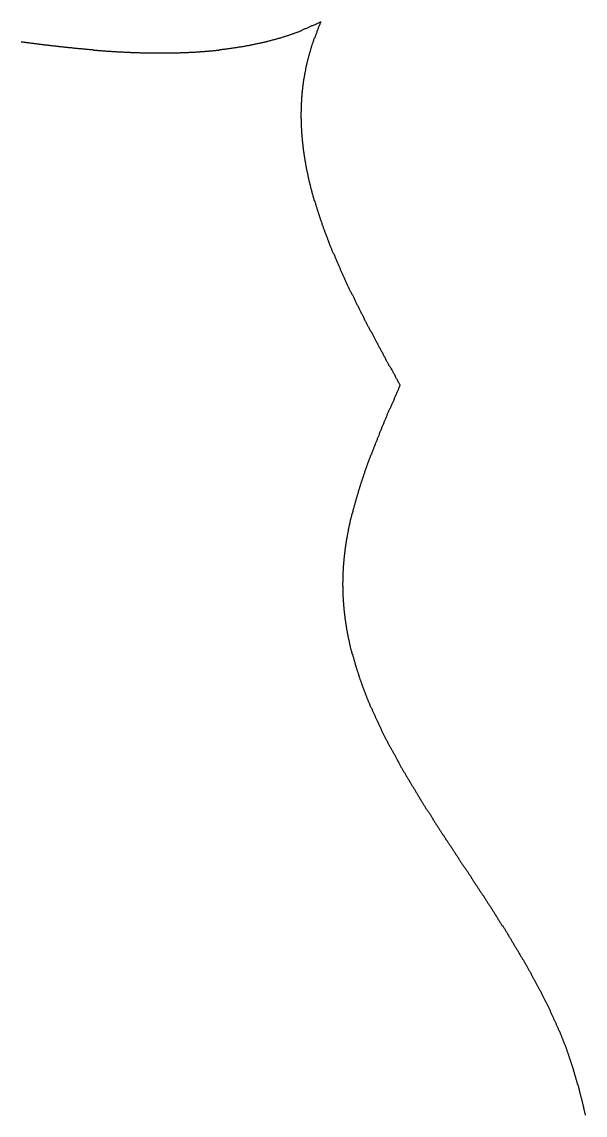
# Model space of a CAD drawing. Header units: millimetres. Extents: x 289 to 9778, y -894 to 6380.
# Drawn here: x 7126.62 to 7143.22, y 352.15 to 384.38 of the extents above; entities that cross this region are included whole.
import ezdxf

# ---------------------------------------------------------------- set-up
doc = ezdxf.new("R2010")
doc.units = ezdxf.units.MM

msp = doc.modelspace()

# ---------------------------------------------------------------- linework, layer by layer
msp.add_polyline3d([(7126.6, 383.788, 0), (7126.63, 383.788, 0), (7126.65, 383.788, 0), (7126.68, 383.778, 0), (7126.7, 383.778, 0), (7126.73, 383.778, 0), (7126.75, 383.768, 0), (7126.78, 383.768, 0), (7126.8, 383.768, 0), (7126.83, 383.758, 0), (7126.85, 383.758, 0), (7126.88, 383.758, 0), (7126.91, 383.748, 0), (7126.93, 383.748, 0), (7126.96, 383.748, 0), (7126.98, 383.738, 0), (7127.01, 383.738, 0), (7127.03, 383.738, 0), (7127.06, 383.728, 0), (7127.08, 383.728, 0), (7127.11, 383.728, 0), (7127.13, 383.718, 0), (7127.16, 383.718, 0), (7127.18, 383.718, 0), (7127.21, 383.708, 0), (7127.23, 383.708, 0), (7127.26, 383.708, 0), (7127.28, 383.698, 0), (7127.31, 383.698, 0), (7127.33, 383.698, 0), (7127.36, 383.698, 0), (7127.38, 383.688, 0), (7127.41, 383.688, 0), (7127.44, 383.688, 0), (7127.46, 383.678, 0), (7127.49, 383.678, 0), (7127.51, 383.678, 0), (7127.54, 383.668, 0), (7127.56, 383.668, 0), (7127.59, 383.668, 0), (7127.61, 383.668, 0), (7127.64, 383.658, 0), (7127.66, 383.658, 0), (7127.69, 383.658, 0), (7127.71, 383.648, 0), (7127.74, 383.648, 0), (7127.77, 383.648, 0), (7127.79, 383.648, 0), (7127.82, 383.638, 0), (7127.84, 383.638, 0), (7127.87, 383.638, 0), (7127.89, 383.628, 0), (7127.92, 383.628, 0), (7127.94, 383.628, 0), (7127.97, 383.628, 0), (7127.99, 383.618, 0), (7128.02, 383.618, 0), (7128.05, 383.618, 0), (7128.07, 383.618, 0), (7128.1, 383.608, 0), (7128.12, 383.608, 0), (7128.15, 383.608, 0), (7128.17, 383.598, 0), (7128.2, 383.598, 0), (7128.22, 383.598, 0), (7128.25, 383.598, 0), (7128.28, 383.588, 0), (7128.3, 383.588, 0), (7128.33, 383.588, 0), (7128.35, 383.588, 0), (7128.38, 383.588, 0), (7128.4, 383.578, 0), (7128.43, 383.578, 0), (7128.45, 383.578, 0), (7128.48, 383.578, 0), (7128.5, 383.568, 0), (7128.53, 383.568, 0), (7128.56, 383.568, 0), (7128.58, 383.568, 0), (7128.61, 383.558, 0), (7128.63, 383.558, 0), (7128.66, 383.558, 0), (7128.68, 383.558, 0), (7128.71, 383.558, 0), (7128.73, 383.548, 0), (7128.76, 383.548, 0), (7128.79, 383.548, 0), (7128.81, 383.548, 0), (7128.84, 383.548, 0), (7128.86, 383.538, 0), (7128.89, 383.538, 0), (7128.91, 383.538, 0), (7128.94, 383.538, 0), (7128.96, 383.538, 0), (7128.99, 383.528, 0), (7129.02, 383.528, 0), (7129.04, 383.528, 0), (7129.07, 383.528, 0), (7129.09, 383.528, 0), (7129.12, 383.518, 0), (7129.14, 383.518, 0), (7129.17, 383.518, 0), (7129.19, 383.518, 0), (7129.22, 383.518, 0), (7129.24, 383.518, 0), (7129.27, 383.508, 0), (7129.3, 383.508, 0), (7129.32, 383.508, 0), (7129.35, 383.508, 0), (7129.37, 383.508, 0), (7129.4, 383.508, 0), (7129.42, 383.498, 0), (7129.45, 383.498, 0), (7129.47, 383.498, 0), (7129.5, 383.498, 0), (7129.53, 383.498, 0), (7129.55, 383.498, 0), (7129.58, 383.498, 0), (7129.6, 383.498, 0), (7129.63, 383.488, 0), (7129.65, 383.488, 0), (7129.68, 383.488, 0), (7129.7, 383.488, 0), (7129.73, 383.488, 0), (7129.75, 383.488, 0), (7129.78, 383.488, 0), (7129.8, 383.488, 0), (7129.83, 383.478, 0), (7129.86, 383.478, 0), (7129.88, 383.478, 0), (7129.91, 383.478, 0), (7129.93, 383.478, 0), (7129.96, 383.478, 0), (7129.98, 383.478, 0), (7130.01, 383.478, 0), (7130.03, 383.478, 0), (7130.06, 383.478, 0), (7130.08, 383.478, 0), (7130.11, 383.468, 0), (7130.13, 383.468, 0), (7130.16, 383.468, 0), (7130.18, 383.468, 0), (7130.21, 383.468, 0), (7130.24, 383.468, 0), (7130.26, 383.468, 0), (7130.29, 383.468, 0), (7130.31, 383.468, 0), (7130.34, 383.468, 0), (7130.36, 383.468, 0), (7130.39, 383.468, 0), (7130.41, 383.468, 0), (7130.44, 383.468, 0), (7130.46, 383.468, 0), (7130.49, 383.468, 0), (7130.51, 383.468, 0), (7130.54, 383.468, 0), (7130.56, 383.468, 0), (7130.59, 383.468, 0), (7130.61, 383.468, 0), (7130.64, 383.468, 0), (7130.66, 383.468, 0), (7130.69, 383.468, 0), (7130.71, 383.468, 0), (7130.74, 383.468, 0), (7130.76, 383.468, 0), (7130.79, 383.468, 0), (7130.81, 383.468, 0), (7130.84, 383.468, 0), (7130.86, 383.468, 0), (7130.89, 383.468, 0), (7130.91, 383.468, 0), (7130.94, 383.468, 0), (7130.96, 383.468, 0), (7130.99, 383.468, 0), (7131.01, 383.468, 0), (7131.04, 383.468, 0), (7131.06, 383.468, 0), (7131.09, 383.468, 0), (7131.11, 383.468, 0), (7131.14, 383.468, 0), (7131.16, 383.468, 0), (7131.19, 383.468, 0), (7131.21, 383.468, 0), (7131.24, 383.468, 0), (7131.26, 383.468, 0), (7131.29, 383.468, 0), (7131.31, 383.478, 0), (7131.34, 383.478, 0), (7131.36, 383.478, 0), (7131.39, 383.478, 0), (7131.41, 383.478, 0), (7131.44, 383.478, 0), (7131.46, 383.478, 0), (7131.48, 383.478, 0), (7131.51, 383.478, 0), (7131.53, 383.478, 0), (7131.56, 383.488, 0), (7131.58, 383.488, 0), (7131.61, 383.488, 0), (7131.63, 383.488, 0), (7131.66, 383.488, 0), (7131.68, 383.488, 0), (7131.71, 383.488, 0), (7131.73, 383.488, 0), (7131.76, 383.498, 0), (7131.78, 383.498, 0), (7131.8, 383.498, 0), (7131.83, 383.498, 0), (7131.85, 383.498, 0), (7131.88, 383.498, 0), (7131.9, 383.508, 0), (7131.93, 383.508, 0), (7131.95, 383.508, 0), (7131.97, 383.508, 0), (7132, 383.508, 0), (7132.02, 383.518, 0), (7132.05, 383.518, 0), (7132.07, 383.518, 0), (7132.1, 383.518, 0), (7132.12, 383.518, 0), (7132.14, 383.528, 0), (7132.17, 383.528, 0), (7132.19, 383.528, 0), (7132.22, 383.528, 0), (7132.24, 383.528, 0), (7132.27, 383.538, 0), (7132.29, 383.538, 0), (7132.31, 383.538, 0), (7132.34, 383.538, 0), (7132.36, 383.548, 0), (7132.39, 383.548, 0), (7132.41, 383.548, 0), (7132.43, 383.548, 0), (7132.46, 383.558, 0), (7132.48, 383.558, 0), (7132.51, 383.558, 0), (7132.53, 383.568, 0), (7132.55, 383.568, 0), (7132.58, 383.568, 0), (7132.6, 383.568, 0), (7132.62, 383.578, 0), (7132.65, 383.578, 0), (7132.67, 383.578, 0), (7132.7, 383.588, 0), (7132.72, 383.588, 0), (7132.74, 383.588, 0), (7132.77, 383.598, 0), (7132.79, 383.598, 0), (7132.81, 383.598, 0), (7132.84, 383.608, 0), (7132.86, 383.608, 0), (7132.88, 383.608, 0), (7132.91, 383.618, 0), (7132.93, 383.618, 0), (7132.96, 383.618, 0), (7132.98, 383.628, 0), (7133, 383.628, 0), (7133.03, 383.638, 0), (7133.05, 383.638, 0), (7133.07, 383.638, 0), (7133.1, 383.648, 0), (7133.12, 383.648, 0), (7133.14, 383.648, 0), (7133.17, 383.658, 0), (7133.19, 383.658, 0), (7133.21, 383.668, 0), (7133.23, 383.668, 0), (7133.26, 383.678, 0), (7133.28, 383.678, 0), (7133.3, 383.678, 0), (7133.33, 383.688, 0), (7133.35, 383.688, 0), (7133.37, 383.698, 0), (7133.4, 383.698, 0), (7133.42, 383.708, 0), (7133.44, 383.708, 0), (7133.47, 383.718, 0), (7133.49, 383.718, 0), (7133.51, 383.728, 0), (7133.53, 383.728, 0), (7133.56, 383.738, 0), (7133.58, 383.738, 0), (7133.6, 383.748, 0), (7133.63, 383.748, 0), (7133.65, 383.758, 0), (7133.67, 383.758, 0), (7133.69, 383.768, 0), (7133.72, 383.768, 0), (7133.74, 383.778, 0), (7133.76, 383.778, 0), (7133.78, 383.788, 0), (7133.81, 383.788, 0), (7133.83, 383.798, 0), (7133.85, 383.798, 0), (7133.87, 383.808, 0), (7133.9, 383.818, 0), (7133.92, 383.818, 0), (7133.94, 383.828, 0), (7133.96, 383.828, 0), (7133.98, 383.838, 0), (7134.01, 383.848, 0), (7134.03, 383.848, 0), (7134.05, 383.858, 0), (7134.07, 383.858, 0), (7134.1, 383.868, 0), (7134.12, 383.878, 0), (7134.14, 383.878, 0), (7134.16, 383.888, 0), (7134.18, 383.898, 0), (7134.21, 383.898, 0), (7134.23, 383.908, 0), (7134.25, 383.908, 0), (7134.27, 383.918, 0), (7134.29, 383.928, 0), (7134.32, 383.938, 0), (7134.34, 383.938, 0), (7134.36, 383.948, 0), (7134.38, 383.958, 0), (7134.4, 383.958, 0), (7134.42, 383.968, 0), (7134.45, 383.978, 0), (7134.47, 383.978, 0), (7134.49, 383.988, 0), (7134.51, 383.998, 0), (7134.53, 384.008, 0), (7134.55, 384.008, 0), (7134.57, 384.018, 0), (7134.6, 384.028, 0), (7134.62, 384.038, 0), (7134.64, 384.038, 0), (7134.66, 384.048, 0), (7134.68, 384.058, 0), (7134.7, 384.068, 0), (7134.72, 384.078, 0), (7134.74, 384.078, 0), (7134.77, 384.088, 0), (7134.79, 384.098, 0), (7134.81, 384.108, 0), (7134.83, 384.118, 0), (7134.85, 384.118, 0), (7134.87, 384.128, 0), (7134.89, 384.138, 0), (7134.91, 384.148, 0), (7134.93, 384.158, 0), (7134.95, 384.168, 0), (7134.97, 384.178, 0), (7134.99, 384.178, 0), (7135.02, 384.188, 0), (7135.04, 384.198, 0), (7135.06, 384.208, 0), (7135.08, 384.218, 0), (7135.1, 384.228, 0), (7135.12, 384.238, 0), (7135.14, 384.248, 0), (7135.16, 384.258, 0), (7135.18, 384.268, 0), (7135.2, 384.268, 0), (7135.22, 384.278, 0), (7135.24, 384.288, 0), (7135.26, 384.298, 0), (7135.28, 384.308, 0), (7135.3, 384.318, 0), (7135.32, 384.328, 0), (7135.34, 384.338, 0), (7135.36, 384.348, 0), (7135.38, 384.358, 0), (7135.4, 384.368, 0), (7135.42, 384.378, 0), (7135.43, 384.378, 0), (7135.42, 384.358, 0), (7135.41, 384.338, 0), (7135.4, 384.318, 0), (7135.4, 384.298, 0), (7135.39, 384.278, 0), (7135.38, 384.258, 0), (7135.37, 384.238, 0), (7135.36, 384.218, 0), (7135.35, 384.198, 0), (7135.35, 384.178, 0), (7135.34, 384.158, 0), (7135.33, 384.138, 0), (7135.32, 384.118, 0), (7135.31, 384.098, 0), (7135.31, 384.068, 0), (7135.3, 384.048, 0), (7135.29, 384.028, 0), (7135.28, 384.008, 0), (7135.28, 383.988, 0), (7135.27, 383.968, 0), (7135.26, 383.948, 0), (7135.25, 383.928, 0), (7135.25, 383.908, 0), (7135.24, 383.888, 0), (7135.23, 383.868, 0), (7135.22, 383.848, 0), (7135.22, 383.828, 0), (7135.21, 383.798, 0), (7135.2, 383.778, 0), (7135.2, 383.758, 0), (7135.19, 383.738, 0), (7135.18, 383.718, 0), (7135.17, 383.698, 0), (7135.17, 383.678, 0), (7135.16, 383.658, 0), (7135.15, 383.638, 0), (7135.15, 383.618, 0), (7135.14, 383.588, 0), (7135.13, 383.568, 0), (7135.13, 383.548, 0), (7135.12, 383.528, 0), (7135.12, 383.508, 0), (7135.11, 383.488, 0), (7135.1, 383.468, 0), (7135.1, 383.448, 0), (7135.09, 383.428, 0), (7135.08, 383.398, 0), (7135.08, 383.378, 0), (7135.07, 383.358, 0), (7135.07, 383.338, 0), (7135.06, 383.318, 0), (7135.06, 383.298, 0), (7135.05, 383.278, 0), (7135.04, 383.258, 0), (7135.04, 383.228, 0), (7135.03, 383.208, 0), (7135.03, 383.188, 0), (7135.02, 383.168, 0), (7135.02, 383.148, 0), (7135.01, 383.128, 0), (7135.01, 383.108, 0), (7135, 383.078, 0), (7135, 383.058, 0), (7134.99, 383.038, 0), (7134.99, 383.018, 0), (7134.98, 382.998, 0), (7134.98, 382.978, 0), (7134.98, 382.948, 0), (7134.97, 382.928, 0), (7134.97, 382.908, 0), (7134.96, 382.888, 0), (7134.96, 382.868, 0), (7134.95, 382.848, 0), (7134.95, 382.828, 0), (7134.95, 382.798, 0), (7134.94, 382.778, 0), (7134.94, 382.758, 0), (7134.94, 382.738, 0), (7134.93, 382.718, 0), (7134.93, 382.698, 0), (7134.92, 382.668, 0), (7134.92, 382.648, 0), (7134.92, 382.628, 0), (7134.91, 382.608, 0), (7134.91, 382.588, 0), (7134.91, 382.568, 0), (7134.91, 382.538, 0), (7134.9, 382.518, 0), (7134.9, 382.498, 0), (7134.9, 382.478, 0), (7134.89, 382.458, 0), (7134.89, 382.438, 0), (7134.89, 382.408, 0), (7134.89, 382.388, 0), (7134.88, 382.368, 0), (7134.88, 382.348, 0), (7134.88, 382.328, 0), (7134.88, 382.308, 0), (7134.87, 382.278, 0), (7134.87, 382.258, 0), (7134.87, 382.238, 0), (7134.87, 382.218, 0), (7134.87, 382.198, 0), (7134.87, 382.178, 0), (7134.86, 382.148, 0), (7134.86, 382.128, 0), (7134.86, 382.108, 0), (7134.86, 382.088, 0), (7134.86, 382.068, 0), (7134.86, 382.048, 0), (7134.86, 382.018, 0), (7134.85, 381.998, 0), (7134.85, 381.978, 0), (7134.85, 381.958, 0), (7134.85, 381.938, 0), (7134.85, 381.908, 0), (7134.85, 381.888, 0), (7134.85, 381.868, 0), (7134.85, 381.848, 0), (7134.85, 381.828, 0), (7134.85, 381.808, 0), (7134.85, 381.778, 0), (7134.85, 381.758, 0), (7134.85, 381.738, 0), (7134.84, 381.718, 0), (7134.84, 381.698, 0), (7134.84, 381.678, 0), (7134.84, 381.648, 0), (7134.84, 381.628, 0), (7134.84, 381.608, 0), (7134.84, 381.588, 0), (7134.84, 381.568, 0), (7134.84, 381.548, 0), (7134.85, 381.518, 0), (7134.85, 381.498, 0), (7134.85, 381.478, 0), (7134.85, 381.458, 0), (7134.85, 381.438, 0), (7134.85, 381.408, 0), (7134.85, 381.388, 0), (7134.85, 381.368, 0), (7134.85, 381.348, 0), (7134.85, 381.328, 0), (7134.85, 381.308, 0), (7134.85, 381.278, 0), (7134.85, 381.258, 0), (7134.86, 381.238, 0), (7134.86, 381.218, 0), (7134.86, 381.198, 0), (7134.86, 381.178, 0), (7134.86, 381.148, 0), (7134.86, 381.128, 0), (7134.86, 381.108, 0), (7134.86, 381.088, 0), (7134.87, 381.068, 0), (7134.87, 381.048, 0), (7134.87, 381.018, 0), (7134.87, 380.998, 0), (7134.87, 380.978, 0), (7134.88, 380.958, 0), (7134.88, 380.938, 0), (7134.88, 380.908, 0), (7134.88, 380.888, 0), (7134.88, 380.868, 0), (7134.89, 380.848, 0), (7134.89, 380.828, 0), (7134.89, 380.808, 0), (7134.89, 380.778, 0), (7134.9, 380.758, 0), (7134.9, 380.738, 0), (7134.9, 380.718, 0), (7134.9, 380.698, 0), (7134.91, 380.678, 0), (7134.91, 380.648, 0), (7134.91, 380.628, 0), (7134.91, 380.608, 0), (7134.92, 380.588, 0), (7134.92, 380.568, 0), (7134.92, 380.548, 0), (7134.93, 380.518, 0), (7134.93, 380.498, 0), (7134.93, 380.478, 0), (7134.94, 380.458, 0), (7134.94, 380.438, 0), (7134.94, 380.418, 0), (7134.95, 380.388, 0), (7134.95, 380.368, 0), (7134.95, 380.348, 0), (7134.96, 380.328, 0), (7134.96, 380.308, 0), (7134.96, 380.288, 0), (7134.97, 380.258, 0), (7134.97, 380.238, 0), (7134.98, 380.218, 0), (7134.98, 380.198, 0), (7134.98, 380.178, 0), (7134.99, 380.148, 0), (7134.99, 380.128, 0), (7135, 380.108, 0), (7135, 380.088, 0), (7135, 380.068, 0), (7135.01, 380.048, 0), (7135.01, 380.018, 0), (7135.02, 379.998, 0), (7135.02, 379.978, 0), (7135.03, 379.958, 0), (7135.03, 379.938, 0), (7135.04, 379.918, 0), (7135.04, 379.888, 0), (7135.05, 379.868, 0), (7135.05, 379.848, 0), (7135.05, 379.828, 0), (7135.06, 379.808, 0), (7135.06, 379.788, 0), (7135.07, 379.758, 0), (7135.07, 379.738, 0), (7135.08, 379.718, 0), (7135.08, 379.698, 0), (7135.09, 379.678, 0), (7135.09, 379.658, 0), (7135.1, 379.628, 0), (7135.11, 379.608, 0), (7135.11, 379.588, 0), (7135.12, 379.568, 0), (7135.12, 379.548, 0), (7135.13, 379.528, 0), (7135.13, 379.498, 0), (7135.14, 379.478, 0), (7135.14, 379.458, 0), (7135.15, 379.438, 0), (7135.16, 379.418, 0), (7135.16, 379.398, 0), (7135.17, 379.368, 0), (7135.17, 379.348, 0), (7135.18, 379.328, 0), (7135.18, 379.308, 0), (7135.19, 379.288, 0), (7135.2, 379.268, 0), (7135.2, 379.238, 0), (7135.21, 379.218, 0), (7135.21, 379.198, 0), (7135.22, 379.178, 0), (7135.23, 379.158, 0), (7135.23, 379.138, 0), (7135.24, 379.108, 0), (7135.25, 379.088, 0), (7135.25, 379.068, 0), (7135.26, 379.048, 0), (7135.27, 379.028, 0), (7135.27, 379.008, 0), (7135.28, 378.978, 0), (7135.29, 378.958, 0), (7135.29, 378.938, 0), (7135.3, 378.918, 0), (7135.31, 378.898, 0), (7135.31, 378.878, 0), (7135.32, 378.848, 0), (7135.33, 378.828, 0), (7135.33, 378.808, 0), (7135.34, 378.788, 0), (7135.35, 378.768, 0), (7135.35, 378.748, 0), (7135.36, 378.728, 0), (7135.37, 378.698, 0), (7135.38, 378.678, 0), (7135.38, 378.658, 0), (7135.39, 378.638, 0), (7135.4, 378.618, 0), (7135.4, 378.598, 0), (7135.41, 378.568, 0), (7135.42, 378.548, 0), (7135.43, 378.528, 0), (7135.43, 378.508, 0), (7135.44, 378.488, 0), (7135.45, 378.468, 0), (7135.46, 378.438, 0), (7135.46, 378.418, 0), (7135.47, 378.398, 0), (7135.48, 378.378, 0), (7135.49, 378.358, 0), (7135.5, 378.338, 0), (7135.5, 378.308, 0), (7135.51, 378.288, 0), (7135.52, 378.268, 0), (7135.53, 378.248, 0), (7135.54, 378.228, 0), (7135.54, 378.208, 0), (7135.55, 378.178, 0), (7135.56, 378.158, 0), (7135.57, 378.138, 0), (7135.58, 378.118, 0), (7135.58, 378.098, 0), (7135.59, 378.078, 0), (7135.6, 378.058, 0), (7135.61, 378.028, 0), (7135.62, 378.008, 0), (7135.63, 377.988, 0), (7135.63, 377.968, 0), (7135.64, 377.948, 0), (7135.65, 377.928, 0), (7135.66, 377.898, 0), (7135.67, 377.878, 0), (7135.68, 377.858, 0), (7135.68, 377.838, 0), (7135.69, 377.818, 0), (7135.7, 377.798, 0), (7135.71, 377.768, 0), (7135.72, 377.748, 0), (7135.73, 377.728, 0), (7135.74, 377.708, 0), (7135.75, 377.688, 0), (7135.75, 377.668, 0), (7135.76, 377.648, 0), (7135.77, 377.618, 0), (7135.78, 377.598, 0), (7135.79, 377.578, 0), (7135.8, 377.558, 0), (7135.81, 377.538, 0), (7135.82, 377.518, 0), (7135.83, 377.488, 0), (7135.84, 377.468, 0), (7135.84, 377.448, 0), (7135.85, 377.428, 0), (7135.86, 377.408, 0), (7135.87, 377.388, 0), (7135.88, 377.358, 0), (7135.89, 377.338, 0), (7135.9, 377.318, 0), (7135.91, 377.298, 0), (7135.92, 377.278, 0), (7135.93, 377.258, 0), (7135.94, 377.238, 0), (7135.95, 377.208, 0), (7135.96, 377.188, 0), (7135.97, 377.168, 0), (7135.98, 377.148, 0), (7135.99, 377.128, 0), (7136, 377.108, 0), (7136, 377.078, 0), (7136.01, 377.058, 0), (7136.02, 377.038, 0), (7136.03, 377.018, 0), (7136.04, 376.998, 0), (7136.05, 376.978, 0), (7136.06, 376.958, 0), (7136.07, 376.928, 0), (7136.08, 376.908, 0), (7136.09, 376.888, 0), (7136.1, 376.868, 0), (7136.11, 376.848, 0), (7136.12, 376.828, 0), (7136.13, 376.798, 0), (7136.14, 376.778, 0), (7136.15, 376.758, 0), (7136.16, 376.738, 0), (7136.17, 376.718, 0), (7136.18, 376.698, 0), (7136.19, 376.678, 0), (7136.2, 376.648, 0), (7136.21, 376.628, 0), (7136.22, 376.608, 0), (7136.23, 376.588, 0), (7136.24, 376.568, 0), (7136.25, 376.548, 0), (7136.26, 376.528, 0), (7136.27, 376.498, 0), (7136.28, 376.478, 0), (7136.29, 376.458, 0), (7136.3, 376.438, 0), (7136.32, 376.418, 0), (7136.33, 376.398, 0), (7136.34, 376.368, 0), (7136.35, 376.348, 0), (7136.36, 376.328, 0), (7136.37, 376.308, 0), (7136.38, 376.288, 0), (7136.39, 376.268, 0), (7136.4, 376.248, 0), (7136.41, 376.218, 0), (7136.42, 376.198, 0), (7136.43, 376.178, 0), (7136.44, 376.158, 0), (7136.45, 376.138, 0), (7136.46, 376.118, 0), (7136.47, 376.098, 0), (7136.48, 376.068, 0), (7136.49, 376.048, 0), (7136.51, 376.028, 0), (7136.52, 376.008, 0), (7136.53, 375.988, 0), (7136.54, 375.968, 0), (7136.55, 375.938, 0), (7136.56, 375.918, 0), (7136.57, 375.898, 0), (7136.58, 375.878, 0), (7136.59, 375.858, 0), (7136.6, 375.838, 0), (7136.61, 375.818, 0), (7136.62, 375.788, 0), (7136.64, 375.768, 0), (7136.65, 375.748, 0), (7136.66, 375.728, 0), (7136.67, 375.708, 0), (7136.68, 375.688, 0), (7136.69, 375.668, 0), (7136.7, 375.638, 0), (7136.71, 375.618, 0), (7136.72, 375.598, 0), (7136.73, 375.578, 0), (7136.75, 375.558, 0), (7136.76, 375.538, 0), (7136.77, 375.518, 0), (7136.78, 375.488, 0), (7136.79, 375.468, 0), (7136.8, 375.448, 0), (7136.81, 375.428, 0), (7136.82, 375.408, 0), (7136.84, 375.388, 0), (7136.85, 375.368, 0), (7136.86, 375.338, 0), (7136.87, 375.318, 0), (7136.88, 375.298, 0), (7136.89, 375.278, 0), (7136.9, 375.258, 0), (7136.91, 375.238, 0), (7136.93, 375.218, 0), (7136.94, 375.188, 0), (7136.95, 375.168, 0), (7136.96, 375.148, 0), (7136.97, 375.128, 0), (7136.98, 375.108, 0), (7136.99, 375.088, 0), (7137, 375.068, 0), (7137.02, 375.038, 0), (7137.03, 375.018, 0), (7137.04, 374.998, 0), (7137.05, 374.978, 0), (7137.06, 374.958, 0), (7137.07, 374.938, 0), (7137.09, 374.918, 0), (7137.1, 374.888, 0), (7137.11, 374.868, 0), (7137.12, 374.848, 0), (7137.13, 374.828, 0), (7137.14, 374.808, 0), (7137.15, 374.788, 0), (7137.17, 374.768, 0), (7137.18, 374.738, 0), (7137.19, 374.718, 0), (7137.2, 374.698, 0), (7137.21, 374.678, 0), (7137.22, 374.658, 0), (7137.24, 374.638, 0), (7137.25, 374.618, 0), (7137.26, 374.588, 0), (7137.27, 374.568, 0), (7137.28, 374.548, 0), (7137.29, 374.528, 0), (7137.3, 374.508, 0), (7137.32, 374.488, 0), (7137.33, 374.468, 0), (7137.34, 374.448, 0), (7137.35, 374.418, 0), (7137.36, 374.398, 0), (7137.37, 374.378, 0), (7137.39, 374.358, 0), (7137.4, 374.338, 0), (7137.41, 374.318, 0), (7137.42, 374.298, 0), (7137.43, 374.268, 0), (7137.44, 374.248, 0), (7137.46, 374.228, 0), (7137.47, 374.208, 0), (7137.48, 374.188, 0), (7137.49, 374.168, 0), (7137.5, 374.148, 0), (7137.52, 374.118, 0), (7137.53, 374.098, 0), (7137.54, 374.078, 0), (7137.55, 374.058, 0), (7137.56, 374.038, 0), (7137.57, 374.018, 0), (7137.59, 373.998, 0), (7137.6, 373.978, 0), (7137.61, 373.948, 0), (7137.62, 373.928, 0), (7137.63, 373.908, 0), (7137.64, 373.888, 0), (7137.66, 373.868, 0), (7137.67, 373.848, 0), (7137.68, 373.828, 0), (7137.69, 373.808, 0), (7137.7, 373.778, 0), (7137.71, 373.758, 0), (7137.73, 373.738, 0), (7137.74, 373.718, 0), (7137.75, 373.698, 0), (7137.76, 373.678, 0), (7137.76, 373.658, 0), (7137.75, 373.638, 0), (7137.74, 373.608, 0), (7137.73, 373.588, 0), (7137.72, 373.568, 0), (7137.72, 373.548, 0), (7137.71, 373.528, 0), (7137.7, 373.508, 0), (7137.69, 373.488, 0), (7137.68, 373.468, 0), (7137.67, 373.448, 0), (7137.66, 373.418, 0), (7137.65, 373.398, 0), (7137.64, 373.378, 0), (7137.63, 373.358, 0), (7137.62, 373.338, 0), (7137.61, 373.318, 0), (7137.6, 373.298, 0), (7137.59, 373.278, 0), (7137.59, 373.258, 0), (7137.58, 373.228, 0), (7137.57, 373.208, 0), (7137.56, 373.188, 0), (7137.55, 373.168, 0), (7137.54, 373.148, 0), (7137.53, 373.128, 0), (7137.52, 373.108, 0), (7137.51, 373.088, 0), (7137.5, 373.058, 0), (7137.49, 373.038, 0), (7137.48, 373.018, 0), (7137.48, 372.998, 0), (7137.47, 372.978, 0), (7137.46, 372.958, 0), (7137.45, 372.938, 0), (7137.44, 372.918, 0), (7137.43, 372.898, 0), (7137.42, 372.868, 0), (7137.41, 372.848, 0), (7137.4, 372.828, 0), (7137.39, 372.808, 0), (7137.38, 372.788, 0), (7137.38, 372.768, 0), (7137.37, 372.748, 0), (7137.36, 372.728, 0), (7137.35, 372.698, 0), (7137.34, 372.678, 0), (7137.33, 372.658, 0), (7137.32, 372.638, 0), (7137.31, 372.618, 0), (7137.3, 372.598, 0), (7137.29, 372.578, 0), (7137.29, 372.558, 0), (7137.28, 372.528, 0), (7137.27, 372.508, 0), (7137.26, 372.488, 0), (7137.25, 372.468, 0), (7137.24, 372.448, 0), (7137.23, 372.428, 0), (7137.22, 372.408, 0), (7137.22, 372.388, 0), (7137.21, 372.358, 0), (7137.2, 372.338, 0), (7137.19, 372.318, 0), (7137.18, 372.298, 0), (7137.17, 372.278, 0), (7137.16, 372.258, 0), (7137.15, 372.238, 0), (7137.15, 372.218, 0), (7137.14, 372.188, 0), (7137.13, 372.168, 0), (7137.12, 372.148, 0), (7137.11, 372.128, 0), (7137.1, 372.108, 0), (7137.09, 372.088, 0), (7137.09, 372.068, 0), (7137.08, 372.038, 0), (7137.07, 372.018, 0), (7137.06, 371.998, 0), (7137.05, 371.978, 0), (7137.04, 371.958, 0), (7137.03, 371.938, 0), (7137.03, 371.918, 0), (7137.02, 371.898, 0), (7137.01, 371.868, 0), (7137, 371.848, 0), (7136.99, 371.828, 0), (7136.98, 371.808, 0), (7136.98, 371.788, 0), (7136.97, 371.768, 0), (7136.96, 371.748, 0), (7136.95, 371.718, 0), (7136.94, 371.698, 0), (7136.93, 371.678, 0), (7136.93, 371.658, 0), (7136.92, 371.638, 0), (7136.91, 371.618, 0), (7136.9, 371.598, 0), (7136.89, 371.578, 0), (7136.89, 371.548, 0), (7136.88, 371.528, 0), (7136.87, 371.508, 0), (7136.86, 371.488, 0), (7136.85, 371.468, 0), (7136.85, 371.448, 0), (7136.84, 371.428, 0), (7136.83, 371.398, 0), (7136.82, 371.378, 0), (7136.81, 371.358, 0), (7136.81, 371.338, 0), (7136.8, 371.318, 0), (7136.79, 371.298, 0), (7136.78, 371.278, 0), (7136.78, 371.248, 0), (7136.77, 371.228, 0), (7136.76, 371.208, 0), (7136.75, 371.188, 0), (7136.75, 371.168, 0), (7136.74, 371.148, 0), (7136.73, 371.128, 0), (7136.72, 371.098, 0), (7136.72, 371.078, 0), (7136.71, 371.058, 0), (7136.7, 371.038, 0), (7136.69, 371.018, 0), (7136.69, 370.998, 0), (7136.68, 370.978, 0), (7136.67, 370.948, 0), (7136.66, 370.928, 0), (7136.66, 370.908, 0), (7136.65, 370.888, 0), (7136.64, 370.868, 0), (7136.64, 370.848, 0), (7136.63, 370.828, 0), (7136.62, 370.798, 0), (7136.61, 370.778, 0), (7136.61, 370.758, 0), (7136.6, 370.738, 0), (7136.59, 370.718, 0), (7136.59, 370.698, 0), (7136.58, 370.678, 0), (7136.57, 370.648, 0), (7136.57, 370.628, 0), (7136.56, 370.608, 0), (7136.55, 370.588, 0), (7136.55, 370.568, 0), (7136.54, 370.548, 0), (7136.53, 370.518, 0), (7136.53, 370.498, 0), (7136.52, 370.478, 0), (7136.51, 370.458, 0), (7136.51, 370.438, 0), (7136.5, 370.418, 0), (7136.49, 370.398, 0), (7136.49, 370.368, 0), (7136.48, 370.348, 0), (7136.47, 370.328, 0), (7136.47, 370.308, 0), (7136.46, 370.288, 0), (7136.46, 370.268, 0), (7136.45, 370.248, 0), (7136.44, 370.218, 0), (7136.44, 370.198, 0), (7136.43, 370.178, 0), (7136.43, 370.158, 0), (7136.42, 370.138, 0), (7136.41, 370.118, 0), (7136.41, 370.088, 0), (7136.4, 370.068, 0), (7136.4, 370.048, 0), (7136.39, 370.028, 0), (7136.38, 370.008, 0), (7136.38, 369.988, 0), (7136.37, 369.968, 0), (7136.37, 369.938, 0), (7136.36, 369.918, 0), (7136.36, 369.898, 0), (7136.35, 369.878, 0), (7136.35, 369.858, 0), (7136.34, 369.838, 0), (7136.34, 369.808, 0), (7136.33, 369.788, 0), (7136.33, 369.768, 0), (7136.32, 369.748, 0), (7136.31, 369.728, 0), (7136.31, 369.708, 0), (7136.3, 369.678, 0), (7136.3, 369.658, 0), (7136.29, 369.638, 0), (7136.29, 369.618, 0), (7136.29, 369.598, 0), (7136.28, 369.578, 0), (7136.28, 369.558, 0), (7136.27, 369.528, 0), (7136.27, 369.508, 0), (7136.26, 369.488, 0), (7136.26, 369.468, 0), (7136.25, 369.448, 0), (7136.25, 369.428, 0), (7136.24, 369.398, 0), (7136.24, 369.378, 0), (7136.24, 369.358, 0), (7136.23, 369.338, 0), (7136.23, 369.318, 0), (7136.22, 369.298, 0), (7136.22, 369.268, 0), (7136.21, 369.248, 0), (7136.21, 369.228, 0), (7136.21, 369.208, 0), (7136.2, 369.188, 0), (7136.2, 369.168, 0), (7136.19, 369.138, 0), (7136.19, 369.118, 0), (7136.19, 369.098, 0), (7136.18, 369.078, 0), (7136.18, 369.058, 0), (7136.18, 369.038, 0), (7136.17, 369.008, 0), (7136.17, 368.988, 0), (7136.17, 368.968, 0), (7136.16, 368.948, 0), (7136.16, 368.928, 0), (7136.16, 368.908, 0), (7136.15, 368.878, 0), (7136.15, 368.858, 0), (7136.15, 368.838, 0), (7136.14, 368.818, 0), (7136.14, 368.798, 0), (7136.14, 368.778, 0), (7136.14, 368.748, 0), (7136.13, 368.728, 0), (7136.13, 368.708, 0), (7136.13, 368.688, 0), (7136.13, 368.668, 0), (7136.12, 368.648, 0), (7136.12, 368.618, 0), (7136.12, 368.598, 0), (7136.12, 368.578, 0), (7136.11, 368.558, 0), (7136.11, 368.538, 0), (7136.11, 368.508, 0), (7136.11, 368.488, 0), (7136.11, 368.468, 0), (7136.1, 368.448, 0), (7136.1, 368.428, 0), (7136.1, 368.408, 0), (7136.1, 368.378, 0), (7136.1, 368.358, 0), (7136.09, 368.338, 0), (7136.09, 368.318, 0), (7136.09, 368.298, 0), (7136.09, 368.278, 0), (7136.09, 368.248, 0), (7136.09, 368.228, 0), (7136.09, 368.208, 0), (7136.09, 368.188, 0), (7136.08, 368.168, 0), (7136.08, 368.148, 0), (7136.08, 368.118, 0), (7136.08, 368.098, 0), (7136.08, 368.078, 0), (7136.08, 368.058, 0), (7136.08, 368.038, 0), (7136.08, 368.018, 0), (7136.08, 367.988, 0), (7136.08, 367.968, 0), (7136.08, 367.948, 0), (7136.08, 367.928, 0), (7136.08, 367.908, 0), (7136.08, 367.888, 0), (7136.08, 367.858, 0), (7136.07, 367.838, 0), (7136.07, 367.818, 0), (7136.07, 367.798, 0), (7136.07, 367.778, 0), (7136.07, 367.758, 0), (7136.08, 367.728, 0), (7136.08, 367.708, 0), (7136.08, 367.688, 0), (7136.08, 367.668, 0), (7136.08, 367.648, 0), (7136.08, 367.628, 0), (7136.08, 367.598, 0), (7136.08, 367.578, 0), (7136.08, 367.558, 0), (7136.08, 367.538, 0), (7136.08, 367.518, 0), (7136.08, 367.498, 0), (7136.08, 367.478, 0), (7136.08, 367.448, 0), (7136.08, 367.428, 0), (7136.09, 367.408, 0), (7136.09, 367.388, 0), (7136.09, 367.368, 0), (7136.09, 367.348, 0), (7136.09, 367.318, 0), (7136.09, 367.298, 0), (7136.09, 367.278, 0), (7136.1, 367.258, 0), (7136.1, 367.238, 0), (7136.1, 367.218, 0), (7136.1, 367.198, 0), (7136.1, 367.178, 0), (7136.1, 367.148, 0), (7136.11, 367.128, 0), (7136.11, 367.108, 0), (7136.11, 367.088, 0), (7136.11, 367.068, 0), (7136.11, 367.048, 0), (7136.12, 367.028, 0), (7136.12, 366.998, 0), (7136.12, 366.978, 0), (7136.12, 366.958, 0), (7136.13, 366.938, 0), (7136.13, 366.918, 0), (7136.13, 366.898, 0), (7136.13, 366.878, 0), (7136.14, 366.858, 0), (7136.14, 366.828, 0), (7136.14, 366.808, 0), (7136.14, 366.788, 0), (7136.15, 366.768, 0), (7136.15, 366.748, 0), (7136.15, 366.728, 0), (7136.16, 366.708, 0), (7136.16, 366.688, 0), (7136.16, 366.658, 0), (7136.17, 366.638, 0), (7136.17, 366.618, 0), (7136.17, 366.598, 0), (7136.18, 366.578, 0), (7136.18, 366.558, 0), (7136.18, 366.538, 0), (7136.19, 366.518, 0), (7136.19, 366.498, 0), (7136.19, 366.468, 0), (7136.2, 366.448, 0), (7136.2, 366.428, 0), (7136.21, 366.408, 0), (7136.21, 366.388, 0), (7136.21, 366.368, 0), (7136.22, 366.348, 0), (7136.22, 366.328, 0), (7136.23, 366.308, 0), (7136.23, 366.288, 0), (7136.23, 366.258, 0), (7136.24, 366.238, 0), (7136.24, 366.218, 0), (7136.25, 366.198, 0), (7136.25, 366.178, 0), (7136.26, 366.158, 0), (7136.26, 366.138, 0), (7136.27, 366.118, 0), (7136.27, 366.098, 0), (7136.27, 366.078, 0), (7136.28, 366.058, 0), (7136.28, 366.028, 0), (7136.29, 366.008, 0), (7136.29, 365.988, 0), (7136.3, 365.968, 0), (7136.3, 365.948, 0), (7136.31, 365.928, 0), (7136.31, 365.908, 0), (7136.32, 365.888, 0), (7136.32, 365.868, 0), (7136.33, 365.848, 0), (7136.34, 365.828, 0), (7136.34, 365.808, 0), (7136.35, 365.778, 0), (7136.35, 365.758, 0), (7136.36, 365.738, 0), (7136.36, 365.718, 0), (7136.37, 365.698, 0), (7136.37, 365.678, 0), (7136.38, 365.658, 0), (7136.39, 365.638, 0), (7136.39, 365.618, 0), (7136.4, 365.598, 0), (7136.4, 365.578, 0), (7136.41, 365.558, 0), (7136.41, 365.538, 0), (7136.42, 365.518, 0), (7136.43, 365.498, 0), (7136.43, 365.468, 0), (7136.44, 365.448, 0), (7136.44, 365.428, 0), (7136.45, 365.408, 0), (7136.46, 365.388, 0), (7136.46, 365.368, 0), (7136.47, 365.348, 0), (7136.48, 365.328, 0), (7136.48, 365.308, 0), (7136.49, 365.288, 0), (7136.5, 365.268, 0), (7136.5, 365.248, 0), (7136.51, 365.228, 0), (7136.52, 365.208, 0), (7136.52, 365.188, 0), (7136.53, 365.168, 0), (7136.54, 365.148, 0), (7136.54, 365.128, 0), (7136.55, 365.098, 0), (7136.56, 365.078, 0), (7136.56, 365.058, 0), (7136.57, 365.038, 0), (7136.58, 365.018, 0), (7136.58, 364.998, 0), (7136.59, 364.978, 0), (7136.6, 364.958, 0), (7136.61, 364.938, 0), (7136.61, 364.918, 0), (7136.62, 364.898, 0), (7136.63, 364.878, 0), (7136.64, 364.858, 0), (7136.64, 364.838, 0), (7136.65, 364.818, 0), (7136.66, 364.798, 0), (7136.67, 364.778, 0), (7136.67, 364.758, 0), (7136.68, 364.738, 0), (7136.69, 364.718, 0), (7136.7, 364.698, 0), (7136.7, 364.678, 0), (7136.71, 364.658, 0), (7136.72, 364.638, 0), (7136.73, 364.618, 0), (7136.74, 364.598, 0), (7136.74, 364.578, 0), (7136.75, 364.548, 0), (7136.76, 364.528, 0), (7136.77, 364.508, 0), (7136.78, 364.488, 0), (7136.78, 364.468, 0), (7136.79, 364.448, 0), (7136.8, 364.428, 0), (7136.81, 364.408, 0), (7136.82, 364.388, 0), (7136.82, 364.368, 0), (7136.83, 364.348, 0), (7136.84, 364.328, 0), (7136.85, 364.308, 0), (7136.86, 364.288, 0), (7136.87, 364.268, 0), (7136.88, 364.248, 0), (7136.88, 364.228, 0), (7136.89, 364.208, 0), (7136.9, 364.188, 0), (7136.91, 364.168, 0), (7136.92, 364.148, 0), (7136.93, 364.128, 0), (7136.94, 364.108, 0), (7136.94, 364.088, 0), (7136.95, 364.068, 0), (7136.96, 364.048, 0), (7136.97, 364.028, 0), (7136.98, 364.008, 0), (7136.99, 363.988, 0), (7137, 363.968, 0), (7137.01, 363.948, 0), (7137.02, 363.928, 0), (7137.03, 363.908, 0), (7137.03, 363.888, 0), (7137.04, 363.868, 0), (7137.05, 363.848, 0), (7137.06, 363.828, 0), (7137.07, 363.808, 0), (7137.08, 363.788, 0), (7137.09, 363.768, 0), (7137.1, 363.748, 0), (7137.11, 363.728, 0), (7137.12, 363.708, 0), (7137.13, 363.688, 0), (7137.14, 363.668, 0), (7137.15, 363.648, 0), (7137.16, 363.628, 0), (7137.17, 363.608, 0), (7137.18, 363.588, 0), (7137.19, 363.568, 0), (7137.2, 363.548, 0), (7137.21, 363.528, 0), (7137.21, 363.508, 0), (7137.22, 363.488, 0), (7137.23, 363.468, 0), (7137.24, 363.448, 0), (7137.25, 363.428, 0), (7137.26, 363.408, 0), (7137.27, 363.388, 0), (7137.28, 363.368, 0), (7137.29, 363.348, 0), (7137.3, 363.328, 0), (7137.31, 363.308, 0), (7137.32, 363.288, 0), (7137.33, 363.268, 0), (7137.34, 363.248, 0), (7137.35, 363.228, 0), (7137.36, 363.208, 0), (7137.38, 363.188, 0), (7137.39, 363.168, 0), (7137.4, 363.148, 0), (7137.41, 363.128, 0), (7137.42, 363.108, 0), (7137.43, 363.088, 0), (7137.44, 363.068, 0), (7137.45, 363.048, 0), (7137.46, 363.028, 0), (7137.47, 363.008, 0), (7137.48, 362.988, 0), (7137.49, 362.968, 0), (7137.5, 362.948, 0), (7137.51, 362.928, 0), (7137.52, 362.918, 0), (7137.53, 362.898, 0), (7137.54, 362.878, 0), (7137.55, 362.858, 0), (7137.56, 362.838, 0), (7137.57, 362.818, 0), (7137.59, 362.798, 0), (7137.6, 362.778, 0), (7137.61, 362.758, 0), (7137.62, 362.738, 0), (7137.63, 362.718, 0), (7137.64, 362.698, 0), (7137.65, 362.678, 0), (7137.66, 362.658, 0), (7137.67, 362.638, 0), (7137.68, 362.618, 0), (7137.69, 362.598, 0), (7137.7, 362.578, 0), (7137.72, 362.558, 0), (7137.73, 362.538, 0), (7137.74, 362.518, 0), (7137.75, 362.498, 0), (7137.76, 362.478, 0), (7137.77, 362.458, 0), (7137.78, 362.438, 0), (7137.79, 362.418, 0), (7137.8, 362.398, 0), (7137.82, 362.378, 0), (7137.83, 362.358, 0), (7137.84, 362.338, 0), (7137.85, 362.318, 0), (7137.86, 362.298, 0), (7137.87, 362.278, 0), (7137.88, 362.268, 0), (7137.9, 362.248, 0), (7137.91, 362.228, 0), (7137.92, 362.208, 0), (7137.93, 362.188, 0), (7137.94, 362.168, 0), (7137.95, 362.148, 0), (7137.96, 362.128, 0), (7137.98, 362.108, 0), (7137.99, 362.088, 0), (7138, 362.068, 0), (7138.01, 362.048, 0), (7138.02, 362.028, 0), (7138.03, 362.008, 0), (7138.04, 361.988, 0), (7138.06, 361.968, 0), (7138.07, 361.948, 0), (7138.08, 361.928, 0), (7138.09, 361.908, 0), (7138.1, 361.888, 0), (7138.11, 361.868, 0), (7138.13, 361.848, 0), (7138.14, 361.828, 0), (7138.15, 361.818, 0), (7138.16, 361.798, 0), (7138.17, 361.778, 0), (7138.19, 361.758, 0), (7138.2, 361.738, 0), (7138.21, 361.718, 0), (7138.22, 361.698, 0), (7138.23, 361.678, 0), (7138.24, 361.658, 0), (7138.26, 361.638, 0), (7138.27, 361.618, 0), (7138.28, 361.598, 0), (7138.29, 361.578, 0), (7138.3, 361.558, 0), (7138.32, 361.538, 0), (7138.33, 361.518, 0), (7138.34, 361.498, 0), (7138.35, 361.478, 0), (7138.36, 361.458, 0), (7138.38, 361.438, 0), (7138.39, 361.418, 0), (7138.4, 361.408, 0), (7138.41, 361.388, 0), (7138.42, 361.368, 0), (7138.44, 361.348, 0), (7138.45, 361.328, 0), (7138.46, 361.308, 0), (7138.47, 361.288, 0), (7138.49, 361.268, 0), (7138.5, 361.248, 0), (7138.51, 361.228, 0), (7138.52, 361.208, 0), (7138.53, 361.188, 0), (7138.55, 361.168, 0), (7138.56, 361.148, 0), (7138.57, 361.128, 0), (7138.58, 361.108, 0), (7138.6, 361.088, 0), (7138.61, 361.068, 0), (7138.62, 361.058, 0), (7138.63, 361.038, 0), (7138.65, 361.018, 0), (7138.66, 360.998, 0), (7138.67, 360.978, 0), (7138.68, 360.958, 0), (7138.69, 360.938, 0), (7138.71, 360.918, 0), (7138.72, 360.898, 0), (7138.73, 360.878, 0), (7138.74, 360.858, 0), (7138.76, 360.838, 0), (7138.77, 360.818, 0), (7138.78, 360.798, 0), (7138.79, 360.778, 0), (7138.81, 360.758, 0), (7138.82, 360.738, 0), (7138.83, 360.718, 0), (7138.84, 360.708, 0), (7138.86, 360.688, 0), (7138.87, 360.668, 0), (7138.88, 360.648, 0), (7138.89, 360.628, 0), (7138.91, 360.608, 0), (7138.92, 360.588, 0), (7138.93, 360.568, 0), (7138.94, 360.548, 0), (7138.96, 360.528, 0), (7138.97, 360.508, 0), (7138.98, 360.488, 0), (7138.99, 360.468, 0), (7139.01, 360.448, 0), (7139.02, 360.428, 0), (7139.03, 360.408, 0), (7139.05, 360.398, 0), (7139.06, 360.378, 0), (7139.07, 360.358, 0), (7139.08, 360.338, 0), (7139.1, 360.318, 0), (7139.11, 360.298, 0), (7139.12, 360.278, 0), (7139.13, 360.258, 0), (7139.15, 360.238, 0), (7139.16, 360.218, 0), (7139.17, 360.198, 0), (7139.18, 360.178, 0), (7139.2, 360.158, 0), (7139.21, 360.138, 0), (7139.22, 360.118, 0), (7139.24, 360.098, 0), (7139.25, 360.088, 0), (7139.26, 360.068, 0), (7139.27, 360.048, 0), (7139.29, 360.028, 0), (7139.3, 360.008, 0), (7139.31, 359.988, 0), (7139.32, 359.968, 0), (7139.34, 359.948, 0), (7139.35, 359.928, 0), (7139.36, 359.908, 0), (7139.38, 359.888, 0), (7139.39, 359.868, 0), (7139.4, 359.848, 0), (7139.41, 359.828, 0), (7139.43, 359.808, 0), (7139.44, 359.798, 0), (7139.45, 359.778, 0), (7139.46, 359.758, 0), (7139.48, 359.738, 0), (7139.49, 359.718, 0), (7139.5, 359.698, 0), (7139.52, 359.678, 0), (7139.53, 359.658, 0), (7139.54, 359.638, 0), (7139.55, 359.618, 0), (7139.57, 359.598, 0), (7139.58, 359.578, 0), (7139.59, 359.558, 0), (7139.61, 359.538, 0), (7139.62, 359.518, 0), (7139.63, 359.508, 0), (7139.64, 359.488, 0), (7139.66, 359.468, 0), (7139.67, 359.448, 0), (7139.68, 359.428, 0), (7139.69, 359.408, 0), (7139.71, 359.388, 0), (7139.72, 359.368, 0), (7139.73, 359.348, 0), (7139.75, 359.328, 0), (7139.76, 359.308, 0), (7139.77, 359.288, 0), (7139.78, 359.268, 0), (7139.8, 359.248, 0), (7139.81, 359.228, 0), (7139.82, 359.218, 0), (7139.84, 359.198, 0), (7139.85, 359.178, 0), (7139.86, 359.158, 0), (7139.87, 359.138, 0), (7139.89, 359.118, 0), (7139.9, 359.098, 0), (7139.91, 359.078, 0), (7139.92, 359.058, 0), (7139.94, 359.038, 0), (7139.95, 359.018, 0), (7139.96, 358.998, 0), (7139.98, 358.978, 0), (7139.99, 358.958, 0), (7140, 358.938, 0), (7140.01, 358.928, 0), (7140.03, 358.908, 0), (7140.04, 358.888, 0), (7140.05, 358.868, 0), (7140.06, 358.848, 0), (7140.08, 358.828, 0), (7140.09, 358.808, 0), (7140.1, 358.788, 0), (7140.11, 358.768, 0), (7140.13, 358.748, 0), (7140.14, 358.728, 0), (7140.15, 358.708, 0), (7140.17, 358.688, 0), (7140.18, 358.668, 0), (7140.19, 358.648, 0), (7140.2, 358.638, 0), (7140.22, 358.618, 0), (7140.23, 358.598, 0), (7140.24, 358.578, 0), (7140.25, 358.558, 0), (7140.27, 358.538, 0), (7140.28, 358.518, 0), (7140.29, 358.498, 0), (7140.3, 358.478, 0), (7140.32, 358.458, 0), (7140.33, 358.438, 0), (7140.34, 358.418, 0), (7140.35, 358.398, 0), (7140.37, 358.378, 0), (7140.38, 358.358, 0), (7140.39, 358.338, 0), (7140.4, 358.328, 0), (7140.42, 358.308, 0), (7140.43, 358.288, 0), (7140.44, 358.268, 0), (7140.45, 358.248, 0), (7140.47, 358.228, 0), (7140.48, 358.208, 0), (7140.49, 358.188, 0), (7140.5, 358.168, 0), (7140.52, 358.148, 0), (7140.53, 358.128, 0), (7140.54, 358.108, 0), (7140.55, 358.088, 0), (7140.57, 358.068, 0), (7140.58, 358.048, 0), (7140.59, 358.038, 0), (7140.6, 358.018, 0), (7140.62, 357.998, 0), (7140.63, 357.978, 0), (7140.64, 357.958, 0), (7140.65, 357.938, 0), (7140.66, 357.918, 0), (7140.68, 357.898, 0), (7140.69, 357.878, 0), (7140.7, 357.858, 0), (7140.71, 357.838, 0), (7140.73, 357.818, 0), (7140.74, 357.798, 0), (7140.75, 357.778, 0), (7140.76, 357.758, 0), (7140.77, 357.738, 0), (7140.79, 357.728, 0), (7140.8, 357.708, 0), (7140.81, 357.688, 0), (7140.82, 357.668, 0), (7140.84, 357.648, 0), (7140.85, 357.628, 0), (7140.86, 357.608, 0), (7140.87, 357.588, 0), (7140.88, 357.568, 0), (7140.9, 357.548, 0), (7140.91, 357.528, 0), (7140.92, 357.508, 0), (7140.93, 357.488, 0), (7140.94, 357.468, 0), (7140.96, 357.448, 0), (7140.97, 357.428, 0), (7140.98, 357.408, 0), (7140.99, 357.398, 0), (7141, 357.378, 0), (7141.02, 357.358, 0), (7141.03, 357.338, 0), (7141.04, 357.318, 0), (7141.05, 357.298, 0), (7141.06, 357.278, 0), (7141.07, 357.258, 0), (7141.09, 357.238, 0), (7141.1, 357.218, 0), (7141.11, 357.198, 0), (7141.12, 357.178, 0), (7141.13, 357.158, 0), (7141.14, 357.138, 0), (7141.16, 357.118, 0), (7141.17, 357.098, 0), (7141.18, 357.078, 0), (7141.19, 357.068, 0), (7141.2, 357.048, 0), (7141.21, 357.028, 0), (7141.23, 357.008, 0), (7141.24, 356.988, 0), (7141.25, 356.968, 0), (7141.26, 356.948, 0), (7141.27, 356.928, 0), (7141.28, 356.908, 0), (7141.3, 356.888, 0), (7141.31, 356.868, 0), (7141.32, 356.848, 0), (7141.33, 356.828, 0), (7141.34, 356.808, 0), (7141.35, 356.788, 0), (7141.36, 356.768, 0), (7141.37, 356.748, 0), (7141.39, 356.728, 0), (7141.4, 356.718, 0), (7141.41, 356.698, 0), (7141.42, 356.678, 0), (7141.43, 356.658, 0), (7141.44, 356.638, 0), (7141.45, 356.618, 0), (7141.46, 356.598, 0), (7141.48, 356.578, 0), (7141.49, 356.558, 0), (7141.5, 356.538, 0), (7141.51, 356.518, 0), (7141.52, 356.498, 0), (7141.53, 356.478, 0), (7141.54, 356.458, 0), (7141.55, 356.438, 0), (7141.56, 356.418, 0), (7141.58, 356.398, 0), (7141.59, 356.378, 0), (7141.6, 356.358, 0), (7141.61, 356.348, 0), (7141.62, 356.328, 0), (7141.63, 356.308, 0), (7141.64, 356.288, 0), (7141.65, 356.268, 0), (7141.66, 356.248, 0), (7141.67, 356.228, 0), (7141.68, 356.208, 0), (7141.69, 356.188, 0), (7141.7, 356.168, 0), (7141.72, 356.148, 0), (7141.73, 356.128, 0), (7141.74, 356.108, 0), (7141.75, 356.088, 0), (7141.76, 356.068, 0), (7141.77, 356.048, 0), (7141.78, 356.028, 0), (7141.79, 356.008, 0), (7141.8, 355.988, 0), (7141.81, 355.968, 0), (7141.82, 355.948, 0), (7141.83, 355.938, 0), (7141.84, 355.918, 0), (7141.85, 355.898, 0), (7141.86, 355.878, 0), (7141.87, 355.858, 0), (7141.88, 355.838, 0), (7141.89, 355.818, 0), (7141.9, 355.798, 0), (7141.91, 355.778, 0), (7141.92, 355.758, 0), (7141.93, 355.738, 0), (7141.94, 355.718, 0), (7141.95, 355.698, 0), (7141.96, 355.678, 0), (7141.97, 355.658, 0), (7141.98, 355.638, 0), (7141.99, 355.618, 0), (7142, 355.598, 0), (7142.01, 355.578, 0), (7142.02, 355.558, 0), (7142.03, 355.538, 0), (7142.04, 355.518, 0), (7142.05, 355.498, 0), (7142.06, 355.488, 0), (7142.07, 355.468, 0), (7142.08, 355.448, 0), (7142.09, 355.428, 0), (7142.1, 355.408, 0), (7142.11, 355.388, 0), (7142.12, 355.368, 0), (7142.13, 355.348, 0), (7142.14, 355.328, 0), (7142.15, 355.308, 0), (7142.16, 355.288, 0), (7142.17, 355.268, 0), (7142.18, 355.248, 0), (7142.19, 355.228, 0), (7142.19, 355.208, 0), (7142.2, 355.188, 0), (7142.21, 355.168, 0), (7142.22, 355.148, 0), (7142.23, 355.128, 0), (7142.24, 355.108, 0), (7142.25, 355.088, 0), (7142.26, 355.068, 0), (7142.27, 355.048, 0), (7142.28, 355.028, 0), (7142.29, 355.008, 0), (7142.29, 354.988, 0), (7142.3, 354.968, 0), (7142.31, 354.948, 0), (7142.32, 354.938, 0), (7142.33, 354.918, 0), (7142.34, 354.898, 0), (7142.35, 354.878, 0), (7142.36, 354.858, 0), (7142.37, 354.838, 0), (7142.37, 354.818, 0), (7142.38, 354.798, 0), (7142.39, 354.778, 0), (7142.4, 354.758, 0), (7142.41, 354.738, 0), (7142.42, 354.718, 0), (7142.43, 354.698, 0), (7142.43, 354.678, 0), (7142.44, 354.658, 0), (7142.45, 354.638, 0), (7142.46, 354.618, 0), (7142.47, 354.598, 0), (7142.48, 354.578, 0), (7142.48, 354.558, 0), (7142.49, 354.538, 0), (7142.5, 354.518, 0), (7142.51, 354.498, 0), (7142.52, 354.478, 0), (7142.52, 354.458, 0), (7142.53, 354.438, 0), (7142.54, 354.418, 0), (7142.55, 354.398, 0), (7142.56, 354.378, 0), (7142.56, 354.358, 0), (7142.57, 354.338, 0), (7142.58, 354.318, 0), (7142.59, 354.298, 0), (7142.59, 354.278, 0), (7142.6, 354.258, 0), (7142.61, 354.238, 0), (7142.62, 354.228, 0), (7142.63, 354.208, 0), (7142.63, 354.188, 0), (7142.64, 354.168, 0), (7142.65, 354.148, 0), (7142.66, 354.128, 0), (7142.66, 354.108, 0), (7142.67, 354.088, 0), (7142.68, 354.068, 0), (7142.68, 354.048, 0), (7142.69, 354.028, 0), (7142.7, 354.008, 0), (7142.71, 353.988, 0), (7142.71, 353.968, 0), (7142.72, 353.948, 0), (7142.73, 353.928, 0), (7142.73, 353.908, 0), (7142.74, 353.888, 0), (7142.75, 353.868, 0), (7142.75, 353.848, 0), (7142.76, 353.828, 0), (7142.77, 353.808, 0), (7142.77, 353.788, 0), (7142.78, 353.768, 0), (7142.79, 353.748, 0), (7142.79, 353.728, 0), (7142.8, 353.708, 0), (7142.81, 353.688, 0), (7142.81, 353.668, 0), (7142.82, 353.648, 0), (7142.83, 353.628, 0), (7142.83, 353.608, 0), (7142.84, 353.588, 0), (7142.85, 353.568, 0), (7142.85, 353.548, 0), (7142.86, 353.528, 0), (7142.87, 353.508, 0), (7142.87, 353.488, 0), (7142.88, 353.468, 0), (7142.88, 353.448, 0), (7142.89, 353.428, 0), (7142.9, 353.408, 0), (7142.9, 353.388, 0), (7142.91, 353.368, 0), (7142.91, 353.348, 0), (7142.92, 353.328, 0), (7142.93, 353.308, 0), (7142.93, 353.288, 0), (7142.94, 353.268, 0), (7142.94, 353.248, 0), (7142.95, 353.228, 0), (7142.95, 353.208, 0), (7142.96, 353.188, 0), (7142.97, 353.168, 0), (7142.97, 353.148, 0), (7142.98, 353.128, 0), (7142.98, 353.108, 0), (7142.99, 353.088, 0), (7142.99, 353.068, 0), (7143, 353.048, 0), (7143, 353.028, 0), (7143.01, 353.008, 0), (7143.02, 352.988, 0), (7143.02, 352.958, 0), (7143.03, 352.938, 0), (7143.03, 352.918, 0), (7143.04, 352.898, 0), (7143.04, 352.878, 0), (7143.05, 352.858, 0), (7143.05, 352.838, 0), (7143.06, 352.818, 0), (7143.06, 352.798, 0), (7143.07, 352.778, 0), (7143.07, 352.758, 0), (7143.08, 352.738, 0), (7143.08, 352.718, 0), (7143.09, 352.698, 0), (7143.09, 352.678, 0), (7143.1, 352.658, 0), (7143.11, 352.638, 0), (7143.11, 352.608, 0), (7143.12, 352.588, 0), (7143.12, 352.568, 0), (7143.13, 352.548, 0), (7143.13, 352.528, 0), (7143.14, 352.508, 0), (7143.14, 352.488, 0), (7143.15, 352.468, 0), (7143.15, 352.448, 0), (7143.16, 352.428, 0), (7143.16, 352.408, 0), (7143.17, 352.388, 0), (7143.17, 352.358, 0), (7143.18, 352.338, 0), (7143.18, 352.318, 0), (7143.19, 352.298, 0), (7143.19, 352.278, 0), (7143.2, 352.258, 0), (7143.2, 352.238, 0), (7143.21, 352.218, 0), (7143.21, 352.198, 0), (7143.22, 352.178, 0), (7143.22, 352.148, 0)])

doc.saveas('drawing.dxf')
